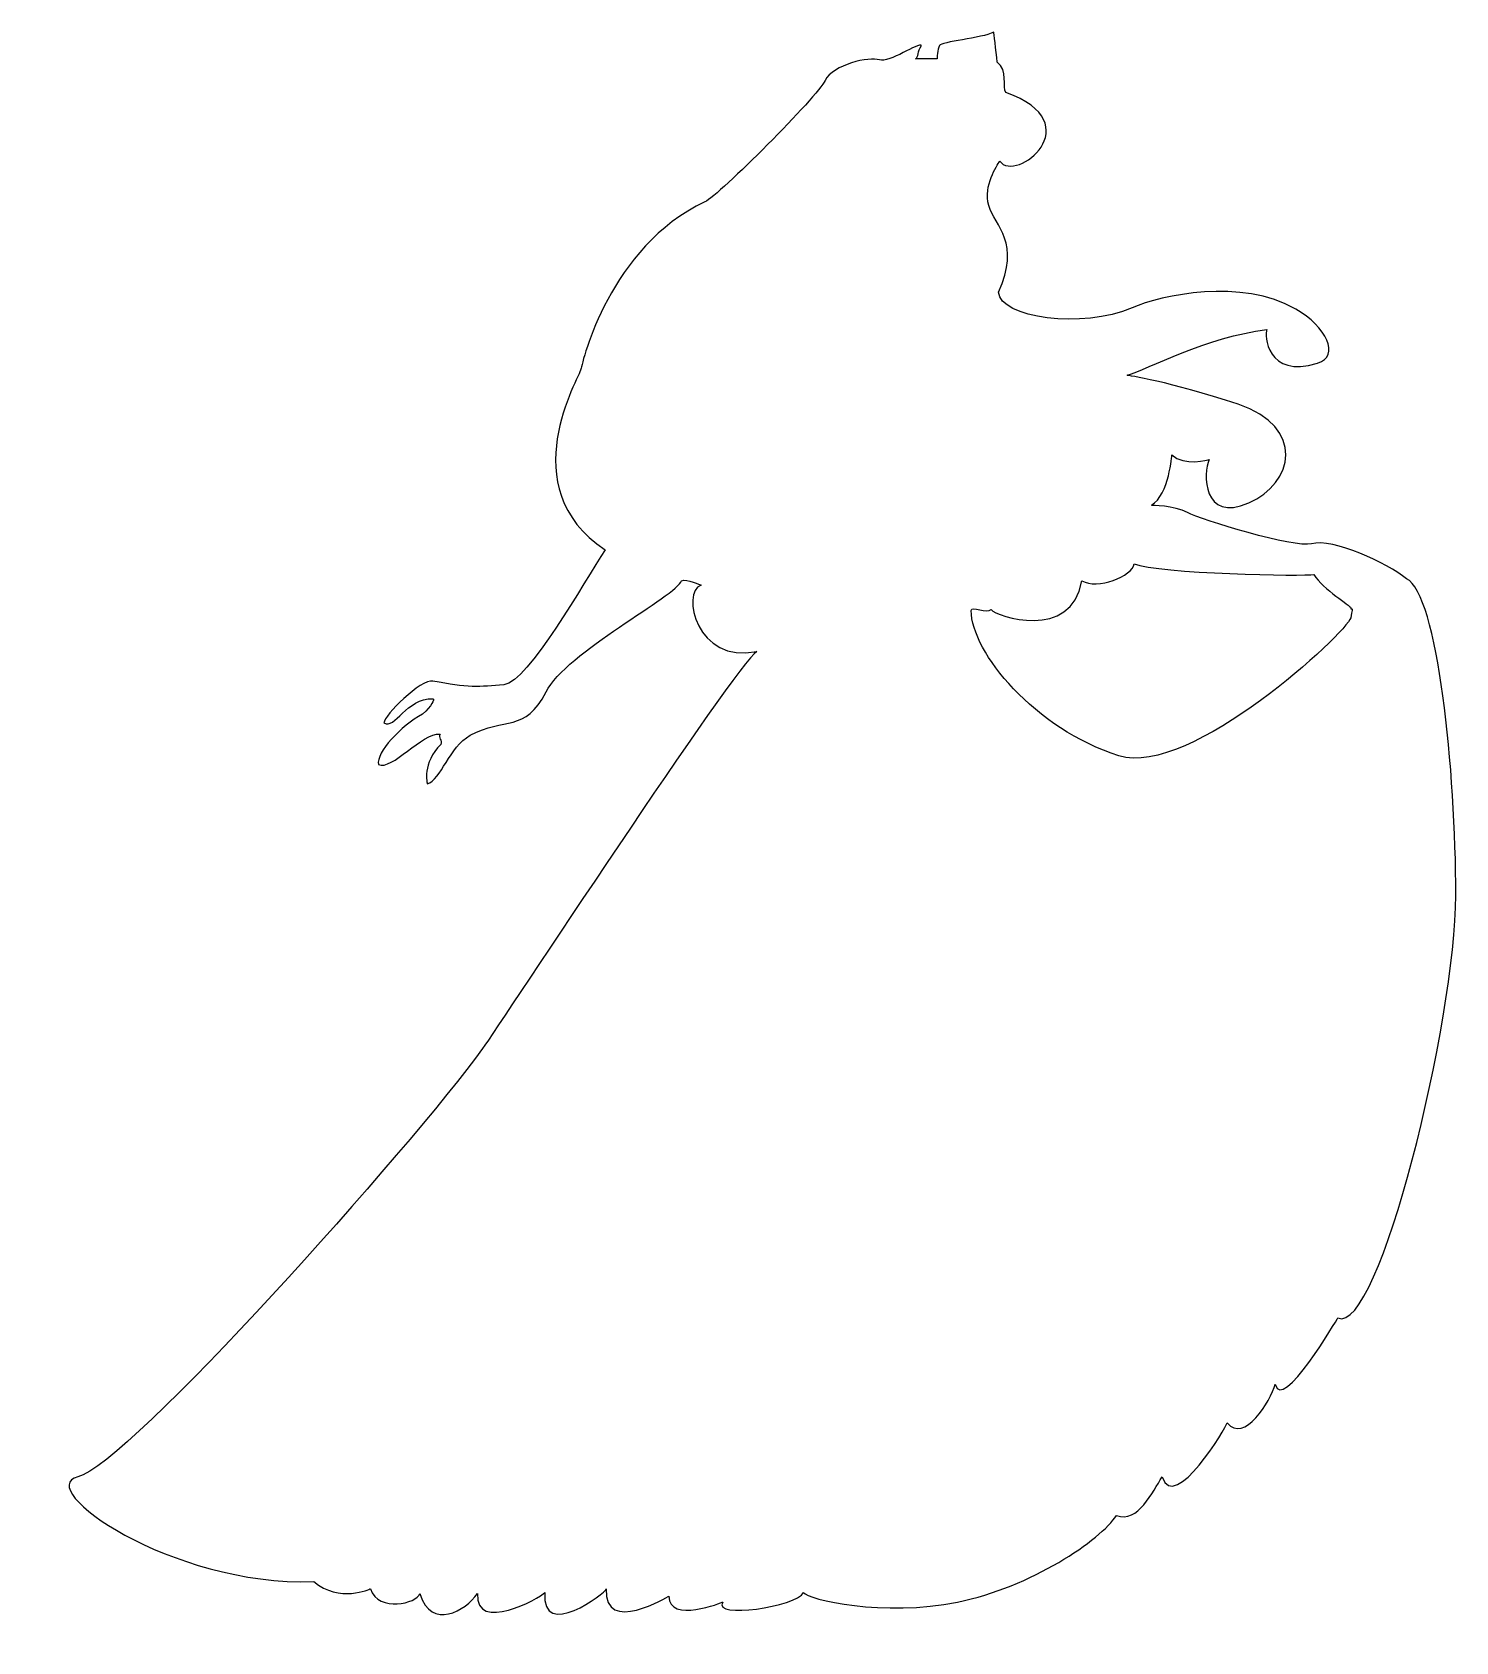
# Model space of a CAD drawing. Header units: centimetres. Extents: x -8 to 7.6, y -9 to 8.7.
import ezdxf

# ---------------------------------------------------------------- set-up
doc = ezdxf.new("R2010")
doc.units = ezdxf.units.CM
doc.header["$MEASUREMENT"] = 0
doc.layers.add('Camada 1', color=7, linetype='Continuous')

msp = doc.modelspace()

# ---------------------------------------------------------------- linework, layer by layer
at = {"layer": 'Camada 1'}
for points, knots in [([(-0.88817, 2.66639), (-0.94109, 2.50764), (-2.16262, 1.87283), (-2.37865, 1.44489), (-2.37865, 1.44489), (-2.60796, 0.99068), (-2.83725, 1.17589), (-3.21209, 0.96864), (-3.21209, 0.96864), (-3.44278, 0.84111), (-3.53401, 0.47916), (-3.68392, 0.43505), (-3.68392, 0.43505), (-3.68392, 0.43505), (-3.74565, 0.66436), (-3.53398, 0.86719), (-3.53398, 0.86719), (-3.51736, 0.91315), (-3.57023, 0.94154), (-3.54279, 0.98183), (-3.54279, 0.98183), (-3.74565, 0.99948), (-4.07196, 0.57614), (-4.2219, 0.64668), (-4.2219, 0.64668), (-4.24836, 0.77897), (-3.97496, 1.07001), (-3.73684, 1.20231), (-3.73684, 1.20231), (-3.63458, 1.28909), (-3.60143, 1.36468), (-3.6222, 1.36987), (-3.6222, 1.36987), (-3.91324, 1.37868), (-4.04111, 1.02591), (-4.16018, 1.10529), (-4.16018, 1.10529), (-4.16018, 1.18467), (-3.75449, 1.59035), (-3.6222, 1.56389), (-3.6222, 1.56389), (-3.24869, 1.4892), (-3.10626, 1.49774), (-2.84168, 1.5242), (-2.84168, 1.5242), (-2.5771, 1.55066), (-1.95533, 2.66191), (-1.73043, 3.00587), (-1.73043, 3.00587), (-2.76231, 3.69379), (-2.00824, 4.91087), (-1.99501, 4.99025), (-1.99501, 4.99025), (-1.98178, 5.06963), (-1.67751, 6.33963), (-0.63241, 6.8291), (-0.63241, 6.8291), (-0.47668, 6.90205), (0.61113, 7.99327), (0.69051, 8.16525), (0.69051, 8.16525), (0.76989, 8.33723), (1.17999, 8.42983), (1.28582, 8.39015), (1.28582, 8.39015), (1.39165, 8.35047), (1.72238, 8.58859), (1.74884, 8.5489), (1.74884, 8.5489), (1.69592, 8.48275), (1.72238, 8.41661), (1.68269, 8.40338), (1.68269, 8.40338), (1.68269, 8.40338), (1.82821, 8.40338), (1.92082, 8.40338), (1.92082, 8.40338), (1.92082, 8.40338), (1.92082, 8.50921), (1.94728, 8.5489), (1.94728, 8.5489), (1.96051, 8.58859), (2.4103, 8.62828), (2.54259, 8.69442), (2.54259, 8.69442), (2.54259, 8.69442), (2.56905, 8.49598), (2.58228, 8.36369), (2.58228, 8.36369), (2.70134, 8.28431), (2.6352, 8.08588), (2.67488, 8.03296), (2.67488, 8.03296), (3.62738, 7.689), (2.78071, 7.02754), (2.60873, 7.2789), (2.60873, 7.2789), (2.58227, 7.22598), (2.42352, 7.01432), (2.48967, 6.78942), (2.48967, 6.78942), (2.55582, 6.56452), (2.84686, 6.37932), (2.5955, 5.83692), (2.5955, 5.83692), (2.60873, 5.55911), (3.52154, 5.42682), (4.06394, 5.66494), (4.06394, 5.66494), (4.38374, 5.80535), (5.26779, 5.99567), (5.86311, 5.65171), (5.86311, 5.65171), (6.19667, 5.45899), (6.35899, 5.1362), (6.10124, 5.0564), (6.10124, 5.0564), (5.54561, 4.88442), (5.51302, 5.37464), (5.54561, 5.42682), (5.54561, 5.42682), (4.88415, 5.34744), (4.23592, 4.99026), (4.01103, 4.92411), (4.01103, 4.92411), (4.01103, 4.92411), (4.47405, 4.85796), (5.22811, 4.60661), (5.22811, 4.60661), (5.98217, 4.35526), (5.83665, 3.73348), (5.34717, 3.52182), (5.34717, 3.52182), (4.83488, 3.30028), (4.84446, 3.85255), (4.91061, 3.99807), (4.91061, 3.99807), (4.91061, 3.99807), (4.6328, 3.91869), (4.50051, 4.05099), (4.50051, 4.05099), (4.50051, 4.05099), (4.47405, 3.61443), (4.27561, 3.49536), (4.27561, 3.49536), (4.27561, 3.49536), (4.52696, 3.49536), (4.67249, 3.41598), (4.67249, 3.41598), (4.81802, 3.3366), (5.85483, 3.02194), (6.03509, 3.07202), (6.03509, 3.07202), (6.27322, 3.13817), (6.86853, 2.86035), (7.08019, 2.68837), (7.08019, 2.68837), (7.42415, 2.52962), (7.62259, 0.5717), (7.62259, -0.7909), (7.62259, -0.7909), (7.62259, -2.1535), (6.77592, -5.63277), (6.32613, -5.43434), (6.32613, -5.43434), (6.32613, -5.43434), (5.70436, -6.49267), (5.63821, -6.16194), (5.63821, -6.16194), (5.58529, -6.34715), (5.29425, -6.8234), (5.10904, -6.58527), (5.10904, -6.58527), (5.10904, -6.62496), (4.52696, -7.59069), (4.39466, -7.18058), (4.39466, -7.18058), (4.28883, -7.33933), (4.13008, -7.69652), (3.89195, -7.60391), (3.89195, -7.60391), (3.71997, -7.87511), (2.95268, -8.39271), (2.1457, -8.55641), (2.1457, -8.55641), (1.33872, -8.72011), (0.49205, -8.52995), (0.45237, -8.45058), (0.45237, -8.45058), (0.37299, -8.60933), (-0.55305, -8.74162), (-0.43398, -8.55641), (-0.43398, -8.55641), (-0.43398, -8.55641), (-1.02929, -8.79454), (-1.02929, -8.49026), (-1.02929, -8.49026), (-1.02929, -8.49026), (-1.74367, -8.92682), (-1.71721, -8.41088), (-1.71721, -8.41088), (-1.71721, -8.45057), (-2.43159, -8.99296), (-2.3919, -8.45057), (-2.3919, -8.45057), (-2.44482, -8.51672), (-3.15919, -8.90036), (-3.13273, -8.4638), (-3.13273, -8.4638), (-3.26502, -8.64901), (-3.63544, -8.8739), (-3.76773, -8.4638), (-3.76773, -8.4638), (-3.79419, -8.56963), (-4.21752, -8.67547), (-4.31013, -8.41088), (-4.31013, -8.41088), (-4.31013, -8.41088), (-4.65409, -8.56963), (-4.9319, -8.3315), (-4.9319, -8.3315), (-6.50617, -8.38442), (-8.02752, -7.29962), (-7.52482, -7.18056), (-7.52482, -7.18056), (-6.97668, -7.05076), (-3.86034, -3.55577), (-3.07553, -2.47259), (-3.07553, -2.47259), (-2.8835, -2.20753), (-0.29071, 1.74778), (-0.06322, 1.88896), (-0.06322, 1.88896), (-0.72502, 1.7491), (-0.897, 2.54285), (-0.67507, 2.6185), (-0.67507, 2.6185), (-0.67507, 2.61853), (-0.83525, 2.69285), (-0.88817, 2.66639)], [0, 0, 0, 0, 0.01639344, 0.01639344, 0.01639344, 0.01639344, 0.03278689, 0.03278689, 0.03278689, 0.03278689, 0.04918033, 0.04918033, 0.04918033, 0.04918033, 0.06557377, 0.06557377, 0.06557377, 0.06557377, 0.08196721, 0.08196721, 0.08196721, 0.08196721, 0.09836066, 0.09836066, 0.09836066, 0.09836066, 0.1147541, 0.1147541, 0.1147541, 0.1147541, 0.13114754, 0.13114754, 0.13114754, 0.13114754, 0.14754098, 0.14754098, 0.14754098, 0.14754098, 0.16393443, 0.16393443, 0.16393443, 0.16393443, 0.18032787, 0.18032787, 0.18032787, 0.18032787, 0.19672131, 0.19672131, 0.19672131, 0.19672131, 0.21311475, 0.21311475, 0.21311475, 0.21311475, 0.2295082, 0.2295082, 0.2295082, 0.2295082, 0.24590164, 0.24590164, 0.24590164, 0.24590164, 0.26229508, 0.26229508, 0.26229508, 0.26229508, 0.27868852, 0.27868852, 0.27868852, 0.27868852, 0.29508197, 0.29508197, 0.29508197, 0.29508197, 0.31147541, 0.31147541, 0.31147541, 0.31147541, 0.32786885, 0.32786885, 0.32786885, 0.32786885, 0.3442623, 0.3442623, 0.3442623, 0.3442623, 0.36065574, 0.36065574, 0.36065574, 0.36065574, 0.37704918, 0.37704918, 0.37704918, 0.37704918, 0.39344262, 0.39344262, 0.39344262, 0.39344262, 0.40983607, 0.40983607, 0.40983607, 0.40983607, 0.42622951, 0.42622951, 0.42622951, 0.42622951, 0.44262295, 0.44262295, 0.44262295, 0.44262295, 0.45901639, 0.45901639, 0.45901639, 0.45901639, 0.47540984, 0.47540984, 0.47540984, 0.47540984, 0.49180328, 0.49180328, 0.49180328, 0.49180328, 0.50819672, 0.50819672, 0.50819672, 0.50819672, 0.52459016, 0.52459016, 0.52459016, 0.52459016, 0.54098361, 0.54098361, 0.54098361, 0.54098361, 0.55737705, 0.55737705, 0.55737705, 0.55737705, 0.57377049, 0.57377049, 0.57377049, 0.57377049, 0.59016393, 0.59016393, 0.59016393, 0.59016393, 0.60655738, 0.60655738, 0.60655738, 0.60655738, 0.62295082, 0.62295082, 0.62295082, 0.62295082, 0.63934426, 0.63934426, 0.63934426, 0.63934426, 0.6557377, 0.6557377, 0.6557377, 0.6557377, 0.67213115, 0.67213115, 0.67213115, 0.67213115, 0.68852459, 0.68852459, 0.68852459, 0.68852459, 0.70491803, 0.70491803, 0.70491803, 0.70491803, 0.72131148, 0.72131148, 0.72131148, 0.72131148, 0.73770492, 0.73770492, 0.73770492, 0.73770492, 0.75409836, 0.75409836, 0.75409836, 0.75409836, 0.7704918, 0.7704918, 0.7704918, 0.7704918, 0.78688525, 0.78688525, 0.78688525, 0.78688525, 0.80327869, 0.80327869, 0.80327869, 0.80327869, 0.81967213, 0.81967213, 0.81967213, 0.81967213, 0.83606557, 0.83606557, 0.83606557, 0.83606557, 0.85245902, 0.85245902, 0.85245902, 0.85245902, 0.86885246, 0.86885246, 0.86885246, 0.86885246, 0.8852459, 0.8852459, 0.8852459, 0.8852459, 0.90163934, 0.90163934, 0.90163934, 0.90163934, 0.91803279, 0.91803279, 0.91803279, 0.91803279, 0.93442623, 0.93442623, 0.93442623, 0.93442623, 0.95081967, 0.95081967, 0.95081967, 0.95081967, 0.96721311, 0.96721311, 0.96721311, 0.96721311, 1, 1, 1, 1]), ([(3.91847, 0.74374), (4.70341, 0.4968), (6.43201, 2.10193), (6.46728, 2.26068), (6.46728, 2.26068), (6.50255, 2.41943), (6.46728, 2.33124), (6.46728, 2.36651), (6.46728, 2.36651), (6.46728, 2.40178), (6.16743, 2.56053), (6.06159, 2.73693), (6.06159, 2.73693), (5.98221, 2.71047), (4.3418, 2.74574), (4.08603, 2.85157), (4.08603, 2.85157), (4.06838, 2.71928), (3.68034, 2.56053), (3.51276, 2.66636), (3.51276, 2.66636), (3.39809, 1.99609), (2.56026, 2.2783), (2.51618, 2.34886), (2.51618, 2.34886), (2.4721, 2.30475), (2.29568, 2.39297), (2.29568, 2.34005), (2.29568, 2.34005), (2.29567, 1.88111), (2.99795, 1.03333), (3.91847, 0.74374)], [0, 0, 0, 0, 0.11111111, 0.11111111, 0.11111111, 0.11111111, 0.22222222, 0.22222222, 0.22222222, 0.22222222, 0.33333333, 0.33333333, 0.33333333, 0.33333333, 0.44444444, 0.44444444, 0.44444444, 0.44444444, 0.55555556, 0.55555556, 0.55555556, 0.55555556, 0.66666667, 0.66666667, 0.66666667, 0.66666667, 0.77777778, 0.77777778, 0.77777778, 0.77777778, 1, 1, 1, 1])]:
    msp.add_open_spline(points, degree=3, knots=knots, dxfattribs=at)

doc.saveas('drawing.dxf')
